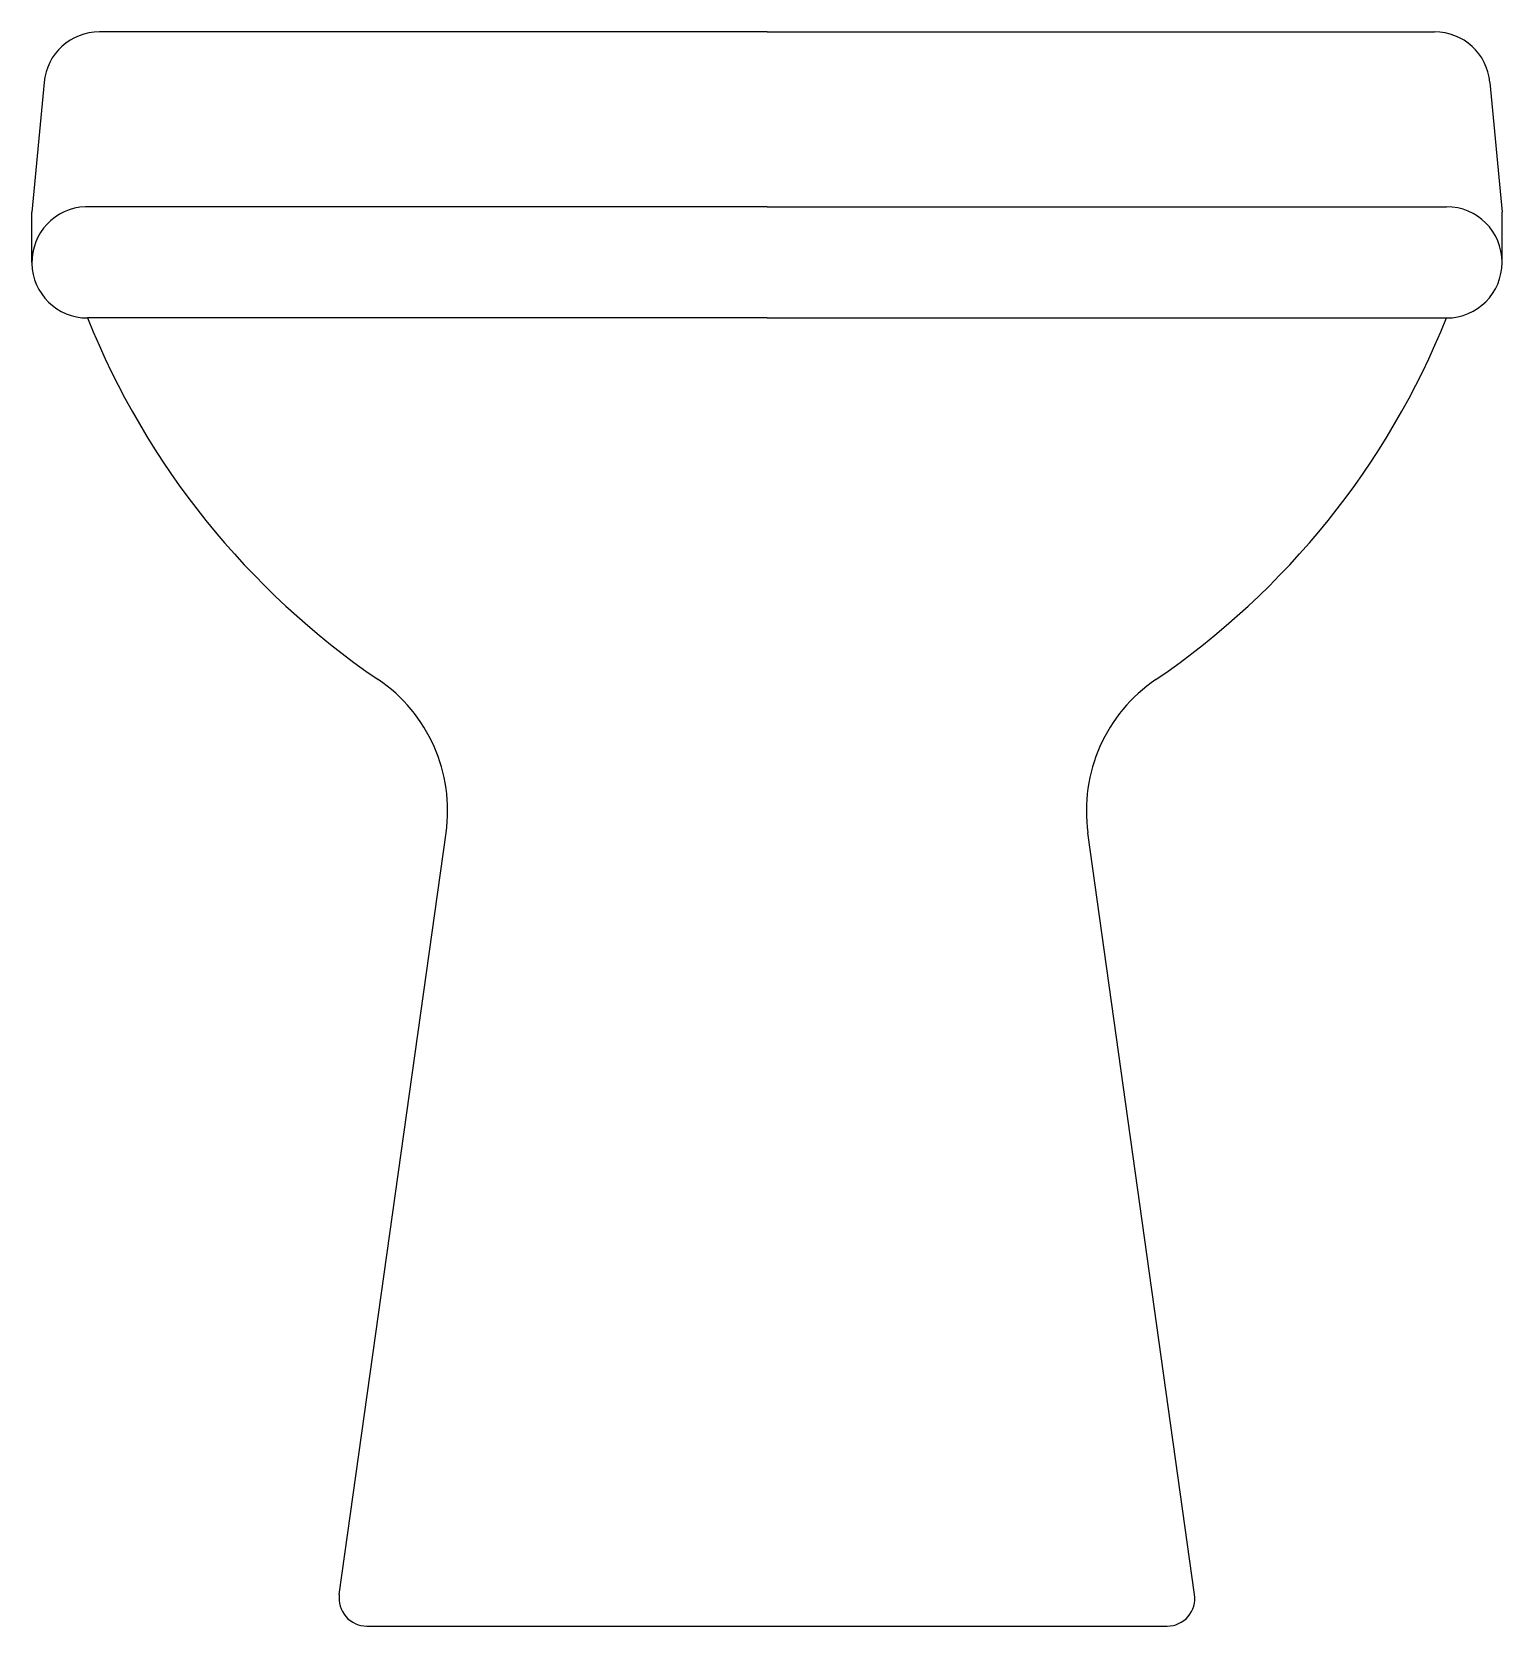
# Model space of a CAD drawing. Extents: x 1614 to 1984, y 1798 to 2199.
import ezdxf

# ---------------------------------------------------------------- set-up
doc = ezdxf.new("R2010")
doc.units = 0
doc.header["$LTSCALE"] = 50
doc.layers.add('FINA', color=6, linetype='CONTINUOUS')
doc.layers.add('GROSSA', color=3, linetype='CONTINUOUS')

msp = doc.modelspace()

# ---------------------------------------------------------------- linework, layer by layer
at = {"layer": 'FINA', "color": 0, "linetype": 'CONTINUOUS'}
for points in [[(1798.55, 2126.89, 0), (1627.55, 2126.89, 0)], [(1798.55, 2126.89, 0), (1969.55, 2126.89, 0)]]:
    msp.add_polyline3d(points, dxfattribs=at)
at = {"layer": 'GROSSA', "color": 0, "linetype": 'CONTINUOUS'}
for p, q in [((1798.55, 2154.89), (1627.01, 2154.88)), ((1697.86, 1797.69), (1899.24, 1797.69))]:
    msp.add_line(p, q, dxfattribs=at)
for points in [[(1798.55, 2198.89, 0), (1630.55, 2198.89, 0)], [(1798.55, 2198.89, 0), (1966.55, 2198.89, 0)], [(1616.61, 2186.19, 0), (1613.55, 2153.5, 0)], [(1980.49, 2186.19, 0), (1983.55, 2153.5, 0)], [(1798.55, 2154.89, 0), (1969.55, 2154.89, 0)], [(1613.55, 2140.89, 0), (1613.55, 2153.5, 0)], [(1983.55, 2140.89, 0), (1983.55, 2153.5, 0)], [(1690.92, 1805.66, 0), (1717.79, 1997.31, 0)], [(1906.17, 1805.66, 0), (1879.3, 1997.31, 0)]]:
    msp.add_polyline3d(points, dxfattribs=at)
for centre, radius, start, end in [((1630.55, 2184.89), 14, 90, 174.6551), ((1966.55, 2184.89), 14, 5.3449, 90), ((1627.55, 2140.89), 14, 92.1873, 270), ((1969.55, 2140.89), 14, 270, 90), ((1813.22, 2201.28), 200.02, 201.8353, 235.7627), ((1783.88, 2201.28), 200.02, 304.2373, 338.1647), ((1678.18, 2002.86), 40, 352.0212, 55.7661), ((1918.91, 2002.86), 39.99, 124.235, 187.9821), ((1697.85, 1804.69), 7, 172.0124, 270), ((1899.24, 1804.69), 7, 270, 7.9817)]:
    msp.add_arc(centre, radius, start, end, dxfattribs=at)

doc.saveas('drawing.dxf')
